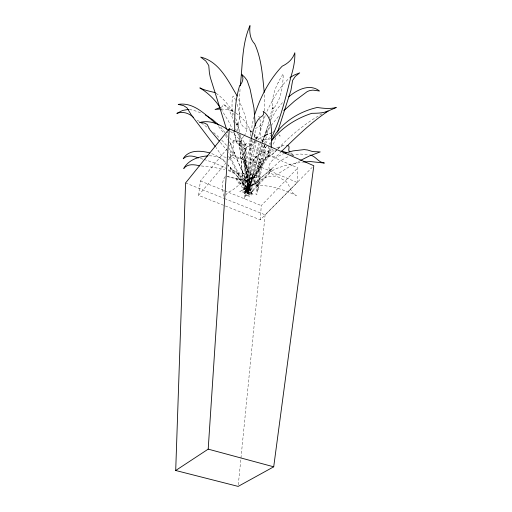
<?xml version="1.0" encoding="UTF-8"?>
<svg xmlns="http://www.w3.org/2000/svg" width="512" height="512" viewBox="0 0 512 512"><rect width="100%" height="100%" fill="white"/><g stroke="black" fill="none" stroke-linecap="round" stroke-linejoin="round"><path stroke-width="0.38" stroke-dasharray="2.56 1.92" d="M237.382 133.338L242.227 139.642A5.286 2.349 49.4 0 1 244.704 143.622L247.418 193.043L248.55 193.773L245.869 144.198A4.41 1.946 49.8 0 1 247.418 143.405L249.286 144.013L250.925 144.032L252.058 143.462L252.634 142.33L252.634 140.717M254.349 140.877C253.709 145.933 246.733 144.723 245.664 149.03L245.51 195.91L244.301 195.923L244.448 149.178C244.269 147.942 243.283 146.97 242.163 146.522C234.944 145.28 234.899 137.114 234.765 131.379M270.106 147.642L268.781 151.834L244.141 193.197L244.243 194.182L268.902 152.742L268.915 151.571M256.506 138.368C261.139 133.133 261.594 125.485 259.802 118.995M227.053 148.819L200.397 180.979L198.547 195.354L260.288 219.84L297.325 182.541L297.85 167.878L234.093 140.326L229.069 146.394M239.974 134.189L247.699 171.046L248.806 183.149L248.461 193.562L247.245 193.318L247.347 183.123L246.278 171.264L238.618 134.547M260.685 128.48L260.749 127.04M255.238 130.349L254.733 138.042M270.214 121.325L273.696 108.365A0.691 0.416 16.6 0 0 273.075 107.878A0.691 0.416 16.6 0 0 272.371 108.07A0.691 0.416 16.6 0 0 272.742 108.634L272.909 108.698A0.691 0.403 14.6 0 0 273.414 108.698C281.498 99.155 283.034 84.717 283.226 73.952C276.941 83.066 271.136 96.128 272.39 108.333M250.086 139.206L247.213 193.427L248.749 193.382L251.571 139.29M250.259 136.013L250.419 131.488A4.486 3.712 -13.6 0 0 248.179 128.973C240.589 127.981 239.322 119.616 239.795 113.395C239.482 104.71 239.635 96.013 240.134 87.341M273.414 108.698L273.69 108.378M264.211 110.842L264.326 93.946M260.288 219.84L261.267 205.587L297.85 167.878M271.078 148.614L269.658 154.886L268.595 156.09L266.976 157.069L261.728 158.381L260.538 159.526L258.342 190.72L257.126 190.637L259.29 159.616L258.022 158.086L253.254 156.128L250.899 153.6L250.47 147.04L251.098 139.827M266.982 146.272A4.237 2.848 63 0 0 265.677 147.462L256.832 194.701L255.917 194.144L264.755 146.592A3.584 2.419 62.6 0 0 264.563 145.261M238.304 484.813L265.107 214.81L312.141 167.424M228.486 159.968L232.614 155.085L234.093 140.326M263.718 116.518C263.795 121.798 260.653 127.053 255.341 128.435M239.322 144.582L239.43 143.578L243.91 188.819L239.437 143.629A4.288 0.64 89.9 0 1 239.398 139.61L239.456 133.146M268.48 146.272C267.258 149.434 269.99 152.781 268.256 155.814L242.662 191.93L243.213 192.653L268.915 156.378L270.406 155.686L272.403 156.659L275.507 156.704L277.018 155.898L280.87 152.096M256.403 139.456L256.646 138.125M254.848 140.506L255.328 137.856M255.322 138.003L255.322 138.003A0.672 0.557 11.9 0 1 255.475 137.6L255.603 137.51A0.672 0.557 8.3 0 1 256.454 137.613A0.672 0.557 8.3 0 1 256.538 138.336A0.672 0.557 8.3 0 1 255.712 138.49L254.79 136.736L253.971 133.088M256.166 140.781C254.483 158.426 242.758 176.128 248.698 193.165M254.714 141.178C252.954 158.752 241.248 175.872 247.315 193.715M270.368 145.459L270.931 142.714M264.678 145.485L260.87 152.928L255.61 157.402A3.501 1.677 -37.3 0 0 253.696 159.558L245.414 198.029L244.41 198.406L252.576 160.166A4.141 1.978 -37.6 0 0 250.982 159.098L248.48 158.899L247.264 157.21C248.192 151.136 251.469 145.491 256 141.382M264.294 145.107C260.525 161.747 257.453 178.982 248.57 193.837A0.704 0.506 43.1 0 1 248 193.946L247.674 193.747A0.8 0.576 43.1 0 1 247.354 193.094L249.92 188.23M262.912 144.819C259.43 159.552 256.928 174.778 249.862 188.352M263.635 141.773L268.864 120.992M264.653 143.584L269.459 124.237M236.851 124.186L236.819 124.307A0.698 0.435 -10.1 0 0 237.83 124.602L237.978 124.518M258.701 143.014L246.042 195.411L247.424 195.917L260.461 141.856M252.179 131.354A5.35 4.429 -12.7 0 0 252.045 131.738L250.47 132.026M254.106 116.666C253.197 121.139 251.181 125.722 252.102 130.323M269.632 118.099L272.352 108.122M276.41 150.08C272.467 155.814 265.709 157.926 260.582 162.157L246.189 191.149L244.87 191.603L259.354 162.541C258.694 160.538 254.97 163.418 253.286 162.144L252.947 161.562C256.352 153.754 266.029 151.949 273.043 149.197M261.702 144.288L247.808 193.875L262.778 140.749L268.915 123.706M238.17 124.314C240.416 117.338 239.411 109.728 236.64 103.053M262.342 142.003L262.656 140.864L262.048 142.221M275.731 137.574L273.504 143.917L272.762 144.851M262.739 140.89L262.413 141.779L262.899 140.41M262.426 141.734L262.778 140.749M266.227 130.675L262.067 142.131L265.421 134.771L270.022 127.155M265.184 115.622C262.931 123.904 257.338 133.645 262.323 141.888M258.566 116.909L258.861 116.352L259.379 116.448M225.824 195.174L227.494 192.71L232.832 189.914L244.717 180.429L235.981 178.848L227.162 176.499M266.95 111.302C272.877 99.162 279.616 86.554 289.952 77.568M270.886 119.482L276.883 109.344L282.867 102.131M278.189 82.573L278.362 82.227M248.57 193.837L248.659 193.562A0.717 0.55 -30.3 0 0 248.57 192.896L248.282 192.762A0.774 0.602 -30.3 0 0 247.565 192.966L247.334 193.254A0.717 0.55 -30.3 0 0 247.405 193.837L247.693 193.971A0.774 0.602 -30.3 0 0 248.41 193.766L248.64 193.478A0.8 0.576 43.1 0 0 248.333 192.902L248.006 192.704A0.704 0.506 43.1 0 0 247.443 192.819M265.626 143.533L270.752 135.277M269.203 144.25L270.291 142.528M268.902 152.742L270.016 152.026L271.59 154.17L272.589 154.106L276.41 150.387M260.659 141.402C263.04 138.182 268.026 141.299 270.803 138.298M244.237 135.846C251.654 124.352 242.099 109.536 238.24 98.195M271.194 125.44L278.97 115.776M247.245 193.318L248.71 193.446M198.547 195.354L225.907 163.014M271.411 168.96L245.83 190.534L270.771 169.683L279.757 161.133L288.352 156.493M270.707 169.734L271.379 168.986M300.749 160.314L288.384 167.283L276.096 175.002L273.594 174.989L270.912 173.056L269.53 173.114L249.446 194.822L248.998 194.093L268.998 172.474C270.266 170.522 268.518 168.243 268.883 166.189C270.496 159.418 278.259 156.25 284.026 153.498M277.958 148.653C290.989 135.264 305.562 123.008 321.926 113.926M243.757 136.339L241.587 138.842L240.979 141.453L251.424 194.912L250.234 195.488L239.872 142.362C237.85 138.285 231.494 142.778 229.67 137.734M230.246 156.806L249.862 196.314L249.235 196.947L229.587 157.466L230.246 156.806C229.6 151.757 233.638 146.349 229.165 141.709M229.613 157.504L230.298 156.915M277.92 148.717L282.496 145.715L285.728 145.158M257.958 139.718L262.406 136.742L271.795 132.608M230.509 131.437C236.41 135.635 241.574 141.05 244.781 147.597C246.925 151.2 243.002 153.766 242.355 156.973C242.662 158.816 240.781 157.542 239.744 157.888C234.714 161.101 231.181 155.526 228.461 152.109M256.774 182.746C263.949 176.787 274.304 172.934 282.534 179.45C290.893 182.451 288.576 192 296.358 195.475C283.245 189.459 268.96 184.467 254.355 185.555L254.522 184.864L256.922 182.733L239.827 191.514L257.6 182.157L256.736 182.765M242.509 157.67L241.67 158.234L256.262 185.267L257.03 184.685L242.47 157.594M270.771 169.683L271.226 169.498L270.317 171.526L277.395 168.192L283.91 165.894L291.315 164L302.509 162.157M240.979 141.453L239.744 142.048L240.998 141.6M225.235 176.531C220.986 181.875 222.464 190.451 224.058 196.832M272.512 132.32L274.656 131.437M265.37 135.258L270.816 133.318M259.354 162.541L260.717 161.997L259.386 162.47M253.594 159.789L252.576 160.166L253.562 159.891M276.678 147.859L282.496 145.715M256.218 138.528L256.371 138.47A0.672 0.557 11.9 0 0 256.262 137.498L256.102 137.44M238.202 124.192L238.202 124.198A0.698 0.422 -8.7 0 1 237.139 124.646A0.698 0.422 -8.7 0 1 237.19 123.904L237.875 123.84A0.698 0.435 -10.1 0 1 238.182 124.077L239.846 133.51M220.998 107.226C223.565 107.405 221.645 102.81 224.403 105.018L235.334 112.742M262.854 152.947L268.57 151.354L276.39 150.637M237.19 123.904L237.536 123.821M291.475 155.437L300.09 154.022L309.427 154.874M250.47 131.866L252.045 131.738M226.253 157.235C220.742 157.67 219.117 150.688 215.904 147.456M220.915 108.979L228.87 109.606L234.106 112.013M209.274 155.814C215.264 155.834 221.875 157.421 225.926 162.138M238.726 172.781C237.6 177.293 240.326 183.213 242.234 187.75L242.63 183.52L244.013 181.485L256.038 175.949L258.189 176.134L258.266 177.594C251.482 178.611 243.955 177.562 238.726 172.781L257.709 175.872M245.677 148.902L244.39 148.87L245.664 149.03M201.286 165.939L213.92 167.398L224.826 169.715M260.538 159.526L259.245 159.405L260.518 159.61M249.363 177.894L250.56 178.061L252.678 191.629L251.469 191.43L249.35 177.856M189.414 109.453L194.016 110.445L201.222 113.011M227.494 176.544L244.704 180.416M235.962 178.835L237.235 179.104L240.614 184.467L239.437 184.198L235.981 178.848M200.442 158.49L203.373 159.258M228.384 156.691L229.587 157.466M204.083 159.462L214.611 162.918L226.432 168.499M289.453 153.568L287.968 153.03M211.738 153.626C217.229 155.706 222.285 159.027 226.259 163.36M290.074 153.837L290.97 154.17M228.09 170.669L231.219 171.52L230.394 168.499L230.714 168.333L247.91 182.118L230.022 167.386L227.77 164.55M185.568 182.97L223.866 198.298M224.602 198.592L265.107 214.81M200.397 180.979L223.866 190.464M224.595 190.765L261.267 205.587M291.328 154.342L294.003 155.546L290.464 152.429M232.614 155.085L297.325 182.541M264.717 147.034L265.658 147.507M273.453 108.045L273.299 107.968A0.691 0.403 14.6 0 0 272.352 108.224M264.73 146.906L265.677 147.462M228.538 169.773C231.174 170.925 235.226 175.75 232.954 171.533L253.267 194.899L227.693 164.986M199.373 121.581L196.493 119.629M244.704 143.622L245.85 144.442M236.096 113.293C243.187 118.016 248.813 125.069 251.258 133.28M201.21 122.861L208.781 128.531M224.403 105.018C229.984 109.075 231.846 116.262 233.933 122.49M216.122 93.267C223.898 98.874 230.272 106.445 234.33 115.142M244.717 143.674L245.85 144.563M213.613 132.486L220 138.381M221.792 140.173L227.296 146.214M218.547 126.566L223.859 133.178M220.672 127.123L225.222 132.89M220.365 142.413L227.629 151.168M278.906 134.675L280.07 136.16L279.648 133.875M253.44 133.523L257.901 138.074L259.008 140.326M228.416 147.654L233.658 154.771C234.637 155.014 233.197 151.424 234.342 153.357L251.808 193.338L233.702 151.546L229.766 140.909M232.314 170.682L232.851 171.43L232.371 170.752M221.069 109.018L228.448 121.05L232.282 128.909M236.896 124.506L235.642 122.483M225.44 135.443L228.032 139.603M226.099 134.259L227.834 137.011M268.403 155.546L268.915 156.378M230.163 167.494L230.618 168.294L230.208 167.533M268.378 155.584L268.845 156.474M269.53 173.114L269.107 172.294L269.478 173.165M235.533 100.499C230.989 84.851 231.52 115.68 233.376 117.338M233.293 131.328C235.725 135.091 235.635 141.824 238.47 144.448L238.797 143.674A3.571 0.531 89.8 0 1 239.258 144.243L239.309 144.474M235.725 118.394L237.779 124.378L239.213 130.81M227.315 131.507L227.814 132.883M235.763 129.037L236.307 131.046M233.971 152.134L234.24 153.165L234.016 152.243M238.003 131.168L236.838 124.422M268.941 151.526L268.973 152.64"/><path stroke-width="0.77" d="M175.706 470.496L185.568 182.97L229.293 128.787L313.818 165.734L273.709 466.81L238.15 486.4L175.706 470.496L208.198 449.139L273.709 466.81M240.218 85.862C242.752 65.786 241.651 44.461 249.997 25.6C249.325 32.032 249.946 39.002 254.669 43.866C261.645 58.861 262.515 76.115 264.262 92.384M208.198 449.139L229.293 128.787M271.296 147.066C271.341 135.987 273.894 118.515 263.155 111.277C264.973 113.997 262.458 116.461 260.051 117.427C254.496 122.963 253.094 131.565 251.238 138.918M254.822 114.202C260.576 96.698 269.446 79.558 282.208 66.182C288.026 63.45 292.838 59.085 294.816 52.742C295.13 60.358 293.606 67.821 291.43 75.072C285.914 96.102 281.178 117.888 271.622 137.421M277.562 132.083L290.957 90.202L292.627 80.358L295.341 76.352L299.75 72.826L294.362 74.989L290.528 77.178M271.814 140.064C280.71 122.906 298.72 111.648 317.242 107.475C323.558 108.41 329.869 109.088 336.294 107.501L326.01 111.91M271.654 140.736C281.69 127.642 296.269 118.33 311.859 113.318C317.357 113.229 322.848 113.222 328.09 111.091C310.963 122.579 296.154 137.082 281.466 151.482M283.789 110.726L294.547 101.088L307.309 91.514L309.99 90.502L312.902 90.112L319.526 91.008C309.549 83.181 296.966 89.837 288.666 96.864M300.749 160.314L309.299 156.006L320.25 151.917L312.774 151.597L307.526 149.997L304.192 149.587L293.043 150.899L284.973 153.139M220 107.603L215.072 109.504L220.269 108.973M303.52 162.016L310.291 161.542L324.365 163.046C318.099 162.31 315.936 156.339 310.477 155.123M207.994 155.878C198.656 156.499 188.518 159.776 183.731 168.467C188 163.398 194.253 164.557 199.814 165.837M188.518 109.382L182.618 110.47L176.845 113.389C182.822 111.085 189.146 113.165 193.549 117.485M281.37 151.034L286.528 152.544M209.542 152.87C200.73 150.496 188.499 149.536 183.206 158.752C187.578 154.541 193.485 155.942 198.438 157.933M286.829 145.344C291.68 145.83 286.701 150.138 289.888 151.885M215.149 92.621C210.016 91.309 204.736 90.387 199.859 87.891C207.994 92.851 215.002 99.597 220.134 107.648M205.491 115.078L212.634 119.635L218.893 125.184M228.736 130.259C220.237 124.608 210.054 119.603 199.629 122.534L204.134 122.976L207.142 124.403L209.914 129.837L219.283 141.043M216.058 123.885C205.645 114.669 193.562 101.894 178.195 104.397L183.578 105.632L187.014 107.84L191.334 114.982L215.181 146.458M237.203 96.013C228.211 81.03 219.379 61.562 200.672 57.088L205.76 60.986L208.768 65.498L209.376 72.742L210.298 77.414L226.528 129.203M234.765 131.379C234.381 116.16 235.104 100.448 239.59 85.856C242.413 82.624 244.397 78.195 241.51 74.202L244.717 77.242L247.142 80.538L250.08 89.056L253.984 108.134L255.296 126.029"/></g></svg>
